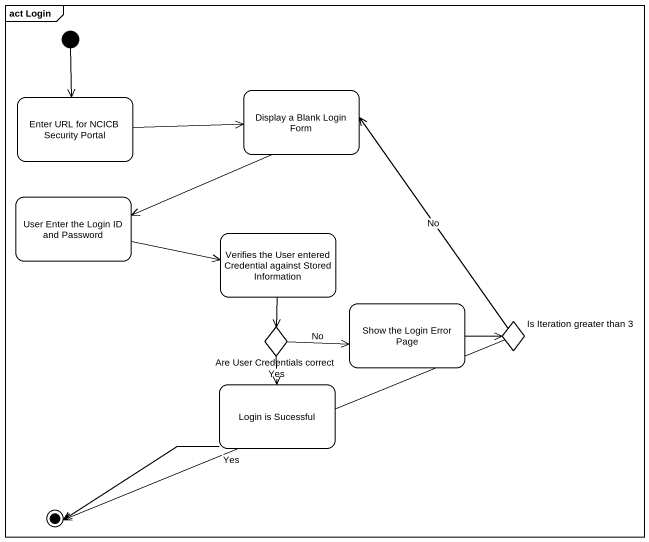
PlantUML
@startuml
mainframe act Login
hide empty description
state "Enter URL for NCICB Security Portal" as Enter_URL_for_NCICB
state "Display a Blank Login Form" as Display_a_Blank_Login_Form
state "User Enter the Login ID and Password" as User_Enter_the_Login_ID_and
state "Verifies the User entered Credential against Stored Information" as Verifies_the_User_entered
state "Show the Login Error Page" as Show_the_Login_Error_Page
state "Are User Credentials correct" as Are_User_Credentials_correct <<choice>>
state "Is Iteration greater than 3" as Is_Iteration_greater_than_3 <<choice>>
state "Login is Sucessful" as Login_is_Sucessful
[*] --> Enter_URL_for_NCICB
Enter_URL_for_NCICB -right-> Display_a_Blank_Login_Form
Display_a_Blank_Login_Form -left-> User_Enter_the_Login_ID_and
User_Enter_the_Login_ID_and -right-> Verifies_the_User_entered
Verifies_the_User_entered --> Are_User_Credentials_correct
Show_the_Login_Error_Page -right-> Is_Iteration_greater_than_3
Are_User_Credentials_correct -right-> Show_the_Login_Error_Page : No
Are_User_Credentials_correct --> Login_is_Sucessful : Yes
Is_Iteration_greater_than_3 -up-> Display_a_Blank_Login_Form : No
Is_Iteration_greater_than_3 -left-> [*] : Yes
Login_is_Sucessful -left-> [*]
@enduml
